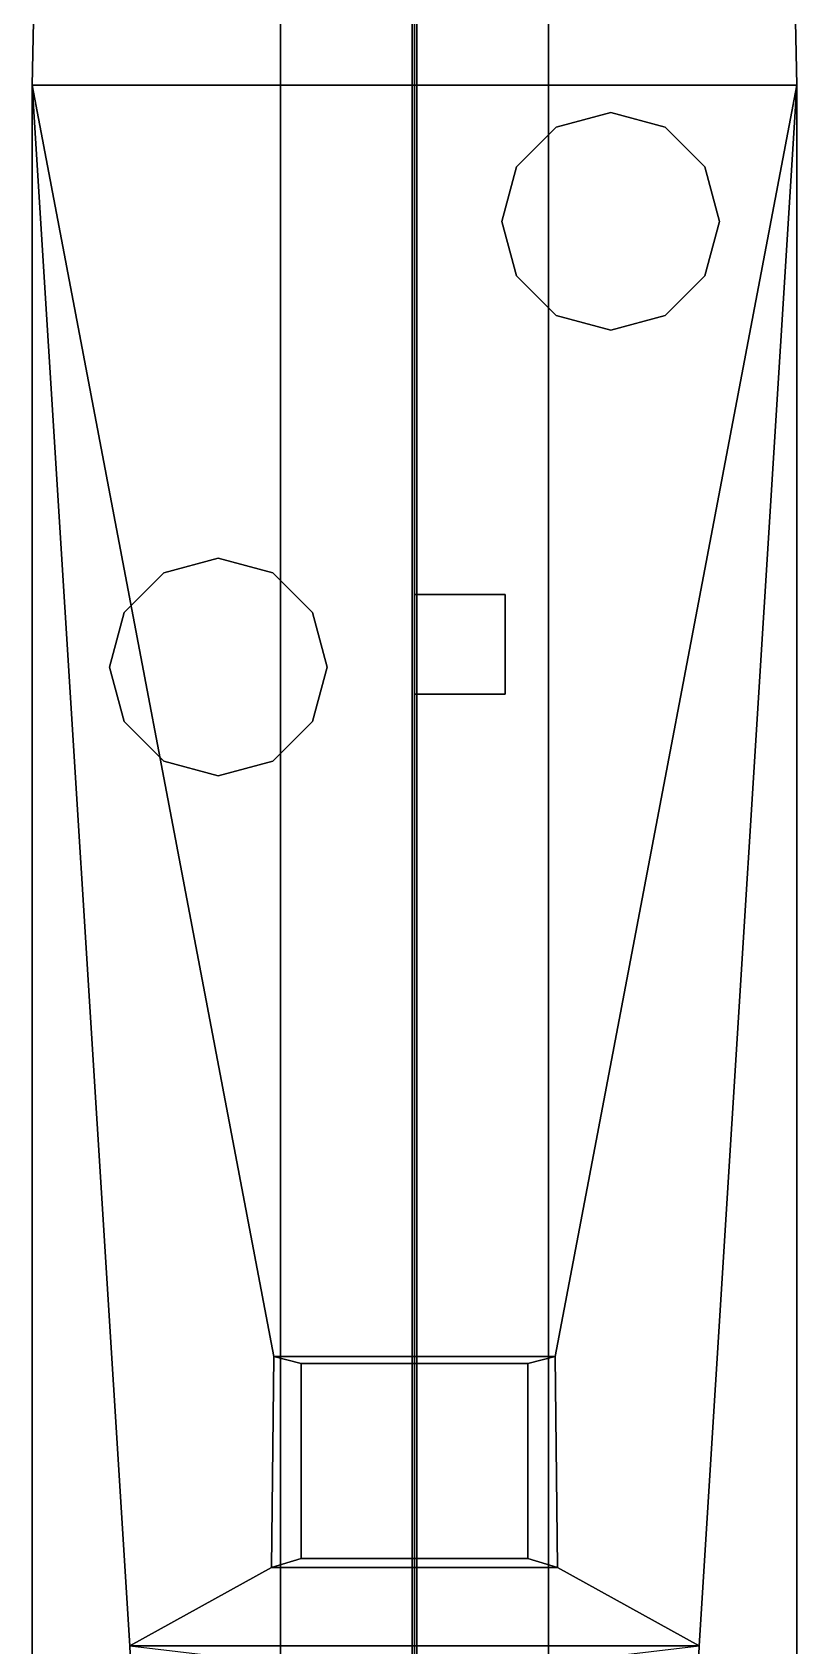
# Model space of a CAD drawing. Extents: x -3.4 to 3.4, y -23.6 to 23.2.
# Drawn here: x -3.37 to 3.37, y -7.88 to 6.35 of the extents above; entities that cross this region are included whole.
import ezdxf

# ---------------------------------------------------------------- set-up
doc = ezdxf.new("R2010")
doc.units = 0
doc.layers.get('0').update_dxf_attribs({"linetype": 'CONTINUOUS'})

msp = doc.modelspace()

# ---------------------------------------------------------------- linework, layer by layer
for points in [[(-0.02, -11.06, 11.06), (0, -11.06, 11.08), (0, 23.06, 4.82), (-0.02, 23.09, 4.79)], [(0, -11.06, 11.04), (-0.02, -11.06, 11.06), (-0.02, 23.09, 4.79), (0, 23.06, 4.78)], [(0, -11.06, 11.08), (0.02, -11.06, 11.06), (0.02, 23.09, 4.79), (0, 23.06, 4.82)], [(0.02, -11.06, 11.06), (0, -11.06, 11.04), (0, 23.06, 4.78), (0.02, 23.09, 4.79)], [(3.27, 10.66, 2.01), (-3.27, 10.66, 2.01), (-3.37, 5.88, 2.01), (3.37, 5.88, 2.01)], [(-3.37, 5.88, 2.01), (-3.27, 10.66, 2.01), (-3.27, 10.66), (-3.37, 5.88)], [(-3.37, 5.88), (-3.27, 10.66), (-1.18, 10.66, -1.34), (-1.18, 5.88, -1.34)], [(-1.18, 5.88, -1.34), (-1.18, 10.66, -1.34), (1.18, 10.66, -1.34), (1.18, 5.88, -1.34)], [(1.18, 5.88, -1.34), (1.18, 10.66, -1.34), (3.27, 10.66), (3.37, 5.88)], [(3.37, 5.88), (3.27, 10.66), (3.27, 10.66, 2.01), (3.37, 5.88, 2.01)], [(3.37, 5.88, 2.01), (-3.37, 5.88, 2.01), (-1.24, -5.33, 2.01), (1.24, -5.33, 2.01)], [(-3.37, -8.88, 2.01), (-3.37, 5.88, 2.01), (-3.37, 5.88), (-3.37, -8.88)], [(-3.37, -8.88), (-3.37, 5.88), (-1.18, 5.88, -1.34), (-1.18, -8.88, -1.34)], [(-1.24, -5.33, 2.01), (-3.37, 5.88, 2.01), (-2.51, -7.88, 2.01), (-1.26, -7.19, 2.01)], [(-2.51, -7.88, 2.01), (-3.37, 5.88, 2.01), (-3.37, -8.88, 2.01), (-2.47, -8.88, 2.01)], [(-1.18, -8.88, -1.34), (-1.18, 5.88, -1.34), (1.18, 5.88, -1.34), (1.18, -8.88, -1.34)], [(1.18, -8.88, -1.34), (1.18, 5.88, -1.34), (3.37, 5.88), (3.37, -8.88)], [(2.51, -7.88, 2.01), (3.37, 5.88, 2.01), (1.24, -5.33, 2.01), (1.26, -7.19, 2.01)], [(3.37, -8.88, 2.01), (3.37, 5.88, 2.01), (2.51, -7.88, 2.01), (2.47, -8.88, 2.01)], [(3.37, -8.88), (3.37, 5.88), (3.37, 5.88, 2.01), (3.37, -8.88, 2.01)], [(1.73, 5.64, 2.01), (1.25, 5.511, 2.01), (1.25, 5.511, 2.36), (1.73, 5.64, 2.36)], [(2.21, 5.511, 2.01), (1.73, 5.64, 2.01), (1.73, 5.64, 2.36), (2.21, 5.511, 2.36)], [(1.25, 5.511, 2.01), (0.899, 5.16, 2.01), (0.899, 5.16, 2.36), (1.25, 5.511, 2.36)], [(2.561, 5.16, 2.01), (2.21, 5.511, 2.01), (2.21, 5.511, 2.36), (2.561, 5.16, 2.36)], [(0.899, 5.16, 2.01), (0.77, 4.68, 2.01), (0.77, 4.68, 2.36), (0.899, 5.16, 2.36)], [(2.69, 4.68, 2.01), (2.561, 5.16, 2.01), (2.561, 5.16, 2.36), (2.69, 4.68, 2.36)], [(0.77, 4.68, 2.01), (0.899, 4.2, 2.01), (0.899, 4.2, 2.36), (0.77, 4.68, 2.36)], [(2.561, 4.2, 2.01), (2.69, 4.68, 2.01), (2.69, 4.68, 2.36), (2.561, 4.2, 2.36)], [(0.899, 4.2, 2.01), (1.25, 3.849, 2.01), (1.25, 3.849, 2.36), (0.899, 4.2, 2.36)], [(2.21, 3.849, 2.01), (2.561, 4.2, 2.01), (2.561, 4.2, 2.36), (2.21, 3.849, 2.36)], [(1.25, 3.849, 2.01), (1.73, 3.72, 2.01), (1.73, 3.72, 2.36), (1.25, 3.849, 2.36)], [(1.73, 3.72, 2.01), (2.21, 3.849, 2.01), (2.21, 3.849, 2.36), (1.73, 3.72, 2.36)], [(-1.73, 1.71, 2.01), (-2.21, 1.581, 2.01), (-2.21, 1.581, 2.36), (-1.73, 1.71, 2.36)], [(-1.25, 1.581, 2.01), (-1.73, 1.71, 2.01), (-1.73, 1.71, 2.36), (-1.25, 1.581, 2.36)], [(-2.21, 1.581, 2.01), (-2.561, 1.23, 2.01), (-2.561, 1.23, 2.36), (-2.21, 1.581, 2.36)], [(-0.899, 1.23, 2.01), (-1.25, 1.581, 2.01), (-1.25, 1.581, 2.36), (-0.899, 1.23, 2.36)], [(0.8, 0.51, 2.26), (0.8, 1.39, 2.26), (0, 1.39, 2.26), (0, 0.51, 2.26)], [(0, 1.39, 2.26), (0, 1.39, 2.01), (0, 0.51, 2.01), (0, 0.51, 2.26)], [(0.8, 1.39, 2.26), (0.8, 1.39, 2.01), (0, 1.39, 2.01), (0, 1.39, 2.26)], [(0.8, 0.51, 2.01), (0.8, 1.39, 2.01), (0.8, 1.39, 2.26), (0.8, 0.51, 2.26)], [(-2.561, 1.23, 2.01), (-2.69, 0.75, 2.01), (-2.69, 0.75, 2.36), (-2.561, 1.23, 2.36)], [(-0.77, 0.75, 2.01), (-0.899, 1.23, 2.01), (-0.899, 1.23, 2.36), (-0.77, 0.75, 2.36)], [(-2.69, 0.75, 2.01), (-2.561, 0.27, 2.01), (-2.561, 0.27, 2.36), (-2.69, 0.75, 2.36)], [(-0.899, 0.27, 2.01), (-0.77, 0.75, 2.01), (-0.77, 0.75, 2.36), (-0.899, 0.27, 2.36)], [(0, 0.51, 2.26), (0, 0.51, 2.01), (0.8, 0.51, 2.01), (0.8, 0.51, 2.26)], [(-2.561, 0.27, 2.01), (-2.21, -0.081, 2.01), (-2.21, -0.081, 2.36), (-2.561, 0.27, 2.36)], [(-1.25, -0.081, 2.01), (-0.899, 0.27, 2.01), (-0.899, 0.27, 2.36), (-1.25, -0.081, 2.36)], [(-2.21, -0.081, 2.01), (-1.73, -0.21, 2.01), (-1.73, -0.21, 2.36), (-2.21, -0.081, 2.36)], [(-1.73, -0.21, 2.01), (-1.25, -0.081, 2.01), (-1.25, -0.081, 2.36), (-1.73, -0.21, 2.36)], [(-1.24, -5.33, 4.8), (-1.24, -5.33, 2.01), (-1.26, -7.19, 2.01), (-1.26, -7.19, 4.8)], [(1.26, -7.19, 4.8), (1.24, -5.33, 4.8), (-1.24, -5.33, 4.8), (-1.26, -7.19, 4.8)], [(-1, -5.39, 4.8), (-1.24, -5.33, 4.8), (-1.26, -7.19, 4.8), (-1, -7.11, 4.8)], [(1.24, -5.33, 4.8), (1.24, -5.33, 2.01), (-1.24, -5.33, 2.01), (-1.24, -5.33, 4.8)], [(1, -5.39, 4.8), (1.24, -5.33, 4.8), (-1.24, -5.33, 4.8), (-1, -5.39, 4.8)], [(-1, -5.39, 5.71), (-1, -5.39, 4.8), (-1, -7.11, 4.8), (-1, -7.11, 5.71)], [(1, -5.39, 5.71), (1, -5.39, 4.8), (-1, -5.39, 4.8), (-1, -5.39, 5.71)], [(1, -7.11, 5.71), (1, -5.39, 5.71), (-1, -5.39, 5.71), (-1, -7.11, 5.71)], [(1.26, -7.19, 4.8), (1.24, -5.33, 4.8), (1, -5.39, 4.8), (1, -7.11, 4.8)], [(1, -7.11, 4.8), (1, -5.39, 4.8), (1, -5.39, 5.71), (1, -7.11, 5.71)], [(1.26, -7.19, 2.01), (1.24, -5.33, 2.01), (1.24, -5.33, 4.8), (1.26, -7.19, 4.8)], [(-1, -7.11, 4.8), (-1.26, -7.19, 4.8), (1.26, -7.19, 4.8), (1, -7.11, 4.8)], [(-1, -7.11, 5.71), (-1, -7.11, 4.8), (1, -7.11, 4.8), (1, -7.11, 5.71)], [(-1.26, -7.19, 4.12), (-2.51, -7.88, 4.12), (2.51, -7.88, 4.12), (1.26, -7.19, 4.12)], [(-1.26, -7.19, 2.01), (-2.51, -7.88, 2.01), (-2.51, -7.88, 4.12), (-1.26, -7.19, 4.12)], [(-1.26, -7.19, 4.8), (-1.26, -7.19, 4.12), (1.26, -7.19, 4.12), (1.26, -7.19, 4.8)], [(2.51, -7.88, 4.12), (2.51, -7.88, 2.01), (1.26, -7.19, 2.01), (1.26, -7.19, 4.12)], [(-2.51, -7.88, 4.12), (-2.51, -7.88, 2.01), (-2.47, -8.88, 2.01), (-2.47, -8.88, 4.12)], [(1.24, -8.03, 4.12), (2.51, -7.88, 4.12), (-2.51, -7.88, 4.12), (-1.24, -8.03, 4.12)], [(2.47, -8.88, 2.01), (2.51, -7.88, 2.01), (2.51, -7.88, 4.12), (2.47, -8.88, 4.12)]]:
    msp.add_3dface(points)

doc.saveas('drawing.dxf')
